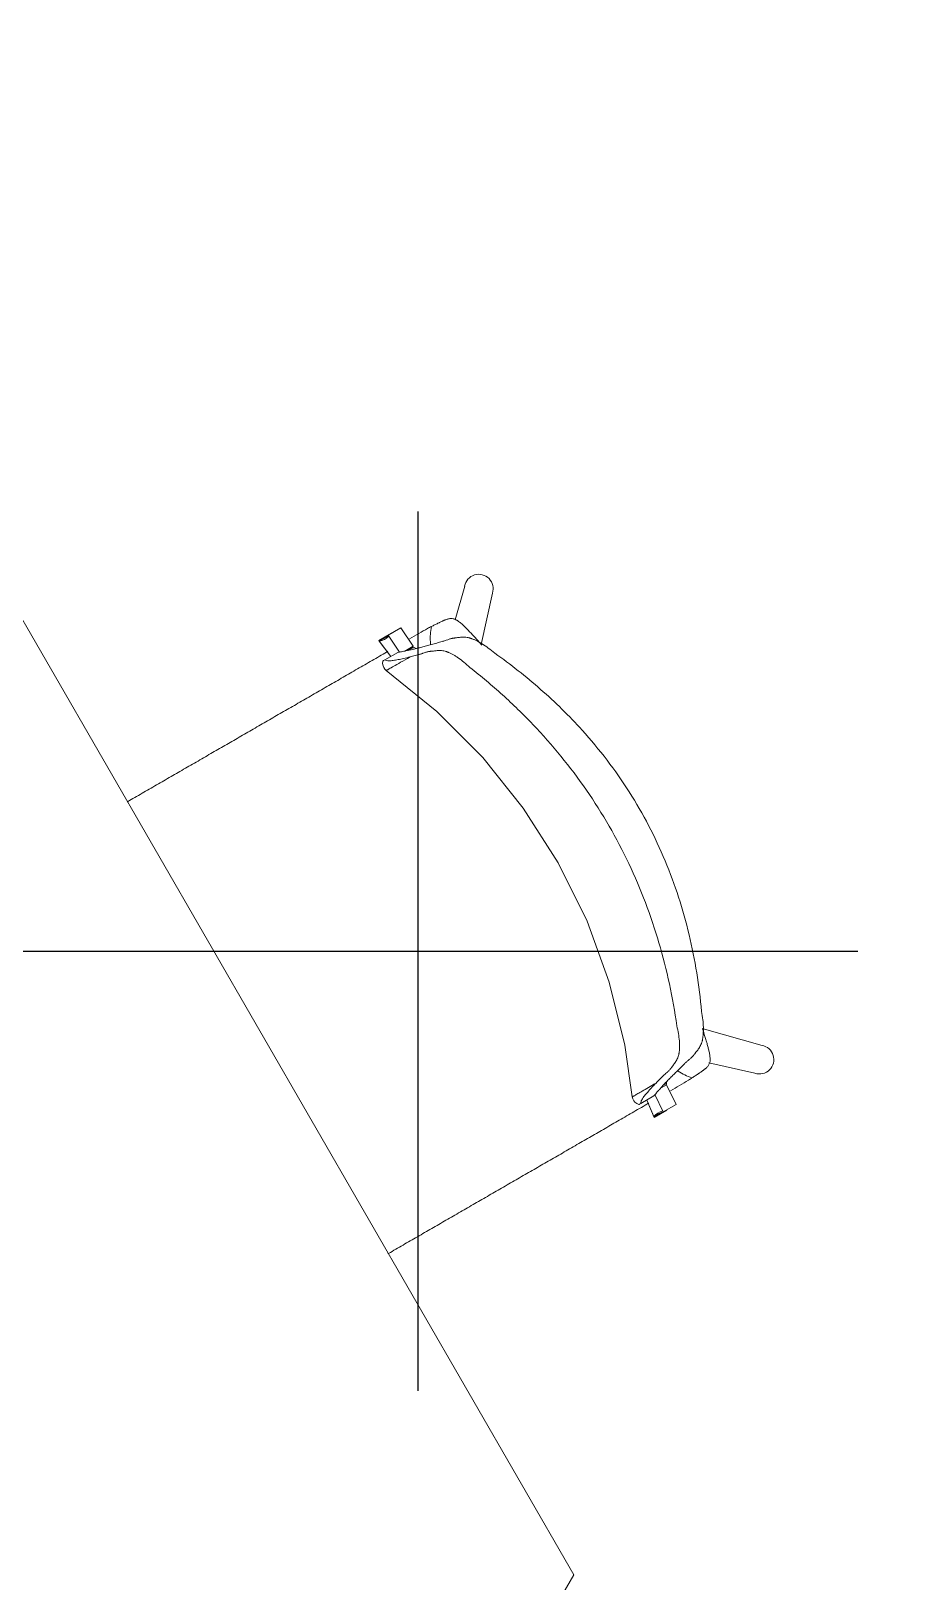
# Model space of a CAD drawing. Header units: millimetres. Extents: x 155920 to 295199, y -4084 to 97293.
# Drawn here: x 184574 to 185373, y 17906 to 19317 of the extents above; entities that cross this region are included whole.
import ezdxf

# ---------------------------------------------------------------- set-up
doc = ezdxf.new("R2010")
doc.units = ezdxf.units.MM
doc.header["$MEASUREMENT"] = 0
doc.layers.add('I-FURN', color=8, linetype='CONTINUOUS', lineweight=9)
doc.layers.add('Social Distancing', color=7, linetype='CONTINUOUS')

msp = doc.modelspace()

# ---------------------------------------------------------------- linework, layer by layer
at = {"layer": 'I-FURN'}
for p, q in [((185068.2, 17912.3), (184493.2, 18908.2)), ((184968.9, 18811.9), (184960.2, 18781.3)), ((184983.8, 18758.9), (184994.2, 18805.4)), ((184902.3, 18769.2), (184890.7, 18762.5)), ((184899.3, 18767.1), (184910.9, 18773.8)), ((184910.9, 18773.8), (184922, 18757.2)), ((184890.7, 18762.5), (184901.7, 18747.9)), ((184891.2, 18761.7), (184901.6, 18747.9)), ((184909.6, 18751.9), (184899.3, 18767.1)), ((184909.5, 18751.8), (184899.8, 18766.3)), ((184922, 18757.2), (184914.3, 18752.8)), ((184922.4, 18756.4), (184917.3, 18753.4)), ((184894.2, 18741.6), (184894.4, 18743.7)), ((184894.6, 18739.3), (184894.2, 18741.6)), ((184895.2, 18737.9), (184894.6, 18739.3)), ((184908, 18751.6), (184896.2, 18744.7)), ((184896.2, 18736.4), (184895.2, 18737.9)), ((184897.6, 18735), (184896.2, 18736.4)), ((184897.6, 18735), (184943.5, 18697.9)), ((184943.5, 18697.9), (184985.3, 18656)), ((184985.3, 18656), (185022.2, 18609.9)), ((185022.2, 18609.9), (185054, 18560)), ((185054, 18560), (185080.2, 18507)), ((185080.2, 18507), (185100.5, 18451.5)), ((185100.5, 18451.5), (185114.6, 18394.1)), ((185239.5, 18394), (185185, 18409.5)), ((185114.6, 18394.1), (185121.4, 18347.3)), ((185191.2, 18378), (185233, 18368.7)), ((185147.8, 18355.5), (185152.4, 18358.1)), ((185149.3, 18357.5), (185151.9, 18359)), ((185152.4, 18358.1), (185161.2, 18340.2)), ((185121.4, 18347.3), (185121.9, 18345.4)), ((185121.9, 18345.4), (185122.8, 18343.7)), ((185141, 18348), (185129.2, 18341.2)), ((185134.5, 18344.3), (185140.9, 18329.2)), ((185134.6, 18344.3), (185141.4, 18328.4)), ((185149.6, 18333.5), (185142, 18349.2)), ((185122.8, 18343.7), (185123.7, 18342.5)), ((185123.7, 18342.5), (185125.4, 18341.1)), ((185125.4, 18341.1), (185127.4, 18340.2)), ((185141.4, 18328.4), (185152.9, 18335.1)), ((185161.2, 18340.2), (185149.6, 18333.5)), ((184493.2, 16916.4), (185068.2, 17912.3))]:
    msp.add_line(p, q, dxfattribs=at)
for centre, start, end in [((184981.7, 18809.5), 341.9896, 169.6059), ((185237.1, 18381.1), 251.9662, 79.5824)]:
    msp.add_arc(centre, 13.1, start, end, dxfattribs=at)
for centre, start_param, end_param in [((184898.7, 18786.2), 2.819103, 2.902745), ((184887.2, 18779.5), 2.819103, 3.398599), ((184887.6, 18778.7), 2.819103, 3.398599), ((185153.8, 18317.6), 6.026179, 6.605675), ((185154.3, 18316.8), 6.026179, 6.605675)]:
    msp.add_ellipse(centre, major_axis=(-8.7, 15.1), ratio=0.978487, start_param=start_param, end_param=end_param, dxfattribs=at)
for points, knots in [([(184938.6, 18775.1), (184939.6, 18775.6), (184941.1, 18776.4), (184942.8, 18777.2), (184943.8, 18777.7), (184944.5, 18778.1), (184945.3, 18778.4), (184946.2, 18778.9), (184947.3, 18779.4), (184948.4, 18779.9), (184949.2, 18780.3), (184949.7, 18780.5), (184950, 18780.7), (184950.4, 18780.8), (184950.9, 18781), (184951.7, 18781.3), (184952.9, 18781.7), (184954.2, 18782.1), (184955.5, 18782.4), (184956.8, 18782.4), (184958.3, 18782.2), (184959.6, 18781.9), (184960.6, 18781.4), (184961.3, 18781.1), (184962, 18780.7), (184962.9, 18780.1), (184964.1, 18779.2), (184965.5, 18778.1), (184966.9, 18776.8), (184968.2, 18775.6), (184969.4, 18774.5), (184970.6, 18773.3), (184971.8, 18772.1), (184973.1, 18770.7), (184974.8, 18768.9), (184977.9, 18765.6), (184980.5, 18762.7), (184982.1, 18761)], [0, 0, 0, 0, 0.0625, 0.09375, 0.109375, 0.125, 0.140625, 0.15625, 0.1875, 0.21875, 0.234375, 0.242188, 0.25, 0.257812, 0.265625, 0.28125, 0.3125, 0.34375, 0.375, 0.40625, 0.4375, 0.46875, 0.484375, 0.5, 0.515625, 0.53125, 0.5625, 0.59375, 0.625, 0.65625, 0.6875, 0.71875, 0.75, 0.78125, 0.8125, 0.875, 1, 1, 1, 1]), ([(184938.6, 18775.1), (184938.2, 18772.7), (184937.6, 18768), (184937.5, 18762.5), (184937.8, 18759.4), (184937.8, 18758.5)], [0, 0, 0, 0, 0.02777778, 0.05555556, 0.06696683, 0.06696683, 0.06696683, 0.06696683]), ([(184915.4, 18753), (184917.3, 18753.4), (184920.7, 18754.1), (184925.7, 18755.3), (184929.8, 18756.4), (184934.1, 18757.5), (184938.6, 18758.8), (184942.6, 18759.8), (184945.9, 18760.8), (184948.1, 18761.3), (184949.8, 18761.9), (184951.4, 18762.4), (184953, 18763), (184954.7, 18763.6), (184956, 18764), (184957.2, 18764.3), (184958.1, 18764.4), (184958.6, 18764.5), (184959, 18764.5), (184959.4, 18764.6), (184960, 18764.7), (184961, 18764.8), (184962.4, 18765), (184964.1, 18765.3), (184966, 18765.4), (184967.9, 18765.5), (184970, 18765.4), (184971.8, 18765.1), (184973.1, 18764.8), (184973.9, 18764.5), (184974.5, 18764.3), (184975.1, 18764.1), (184975.9, 18763.8), (184977.3, 18763.3), (184979.4, 18762.3), (184982, 18761), (184985.6, 18758.9), (184990.3, 18755.7), (184994.3, 18752.5), (184996.3, 18750.8)], [0, 0, 0, 0, 0.142857, 0.214286, 0.285714, 0.357143, 0.428571, 0.5, 0.535714, 0.571429, 0.589286, 0.607143, 0.642857, 0.660714, 0.678571, 0.696429, 0.705357, 0.709821, 0.714286, 0.71875, 0.723214, 0.732143, 0.75, 0.767857, 0.785714, 0.803571, 0.821429, 0.839286, 0.848214, 0.852679, 0.857143, 0.861607, 0.866071, 0.875, 0.892857, 0.910714, 0.928571, 0.964286, 1, 1, 1, 1]), ([(184973.7, 18737.7), (184971.9, 18739.5), (184968.2, 18742.8), (184963.9, 18746.1), (184960.5, 18748.3), (184958.1, 18749.8), (184956.1, 18750.8), (184954.7, 18751.4), (184953.9, 18751.7), (184953.4, 18751.9), (184952.8, 18752.1), (184952.1, 18752.4), (184950.8, 18752.8), (184949, 18753.1), (184946.9, 18753.3), (184944.9, 18753.3), (184943, 18753.1), (184941.3, 18752.9), (184939.9, 18752.8), (184938.9, 18752.7), (184938.4, 18752.6), (184938, 18752.6), (184937.6, 18752.5), (184937.1, 18752.5), (184936.3, 18752.4), (184935.3, 18752.2), (184934.1, 18751.9), (184932.6, 18751.4), (184931.3, 18750.9), (184929.9, 18750.3), (184928.7, 18750), (184927.5, 18749.7), (184925.9, 18749.3), (184923.1, 18748.5), (184920.7, 18747.9), (184919.2, 18747.5)], [0, 0, 0, 0, 0.0625, 0.125, 0.15625, 0.1875, 0.21875, 0.234375, 0.242188, 0.25, 0.257812, 0.265625, 0.28125, 0.3125, 0.34375, 0.375, 0.40625, 0.4375, 0.46875, 0.484375, 0.492188, 0.5, 0.507812, 0.515625, 0.53125, 0.5625, 0.59375, 0.625, 0.6875, 0.71875, 0.75, 0.78125, 0.8125, 0.875, 1, 1, 1, 1]), ([(184925, 18755.2), (184924.5, 18755.4), (184923.6, 18755.9), (184922.8, 18756.2), (184922.4, 18756.4)], [-0.5281276, -0.5281276, -0.5281276, -0.5281276, -0.3333333, -0.1189454, -0.1189454, -0.1189454, -0.1189454]), ([(184661.8, 18615.5), (184661.9, 18615.6), (184666.4, 18618.2), (184675.3, 18623.4), (184688.6, 18631), (184701.7, 18638.6), (184712.6, 18644.9), (184721.3, 18649.9), (184728, 18653.7), (184734.6, 18657.6), (184743.2, 18662.6), (184754, 18668.8), (184764.6, 18674.9), (184773.3, 18679.9), (184779.8, 18683.7), (184786.4, 18687.5), (184795, 18692.5), (184805.8, 18698.7), (184816.6, 18704.9), (184825.4, 18710), (184832, 18713.8), (184838.6, 18717.6), (184847.4, 18722.7), (184858.2, 18728.9), (184871.2, 18736.5), (184884.6, 18744.2), (184893.9, 18749.5), (184898.7, 18752.3), (184899.1, 18752.6)], [-0.751114, -0.751114, -0.751114, -0.751114, -0.75, -0.7142857, -0.6785714, -0.6428571, -0.6071429, -0.5892857, -0.5714286, -0.5535714, -0.5357143, -0.5, -0.4642857, -0.4464286, -0.4285714, -0.4107143, -0.3928571, -0.3571429, -0.3214286, -0.3035714, -0.2857143, -0.2678571, -0.25, -0.2142857, -0.1785714, -0.1428571, -0.1071429, -0.103964, -0.103964, -0.103964, -0.103964]), ([(184897.6, 18735), (184897.6, 18735), (184897.7, 18735.1), (184898.1, 18735.4), (184898.9, 18735.8), (184900.6, 18736.8), (184904, 18738.8), (184910.3, 18742.4), (184915.9, 18745.6), (184919.2, 18747.5)], [0.3374293, 0.3374293, 0.3374293, 0.3374293, 0.3888889, 0.4444444, 0.5138889, 0.5833333, 0.7222222, 0.8611111, 1, 1, 1, 1]), ([(184996.3, 18750.8), (185010.8, 18740.6), (185038.6, 18718.7), (185080.8, 18677.3), (185120.4, 18625.7), (185153.1, 18562.7), (185171.2, 18506.4), (185180.5, 18460.1), (185183.4, 18436.7), (185184.4, 18424.9)], [-1, -1, -1, -1, -0.863636, -0.727273, -0.545455, -0.363636, -0.181818, -0.090909, 0, 0, 0, 0]), ([(185161.9, 18411.9), (185160.1, 18424.6), (185155.6, 18450), (185143, 18499.9), (185120.1, 18560.3), (185081.4, 18627.4), (185040.6, 18677.4), (185003.6, 18713.3), (184983.9, 18729.8), (184973.7, 18737.7)], [-1, -1, -1, -1, -0.9, -0.8, -0.6, -0.4, -0.2, -0.1, 0, 0, 0, 0]), ([(185184.4, 18424.9), (185184.9, 18422.3), (185185.7, 18417.3), (185186.1, 18411.6), (185186.1, 18407.4), (185186, 18404.5), (185185.8, 18402.2), (185185.5, 18400.7), (185185.4, 18399.8), (185185.3, 18399.2), (185185.2, 18398.6), (185185, 18397.8), (185184.6, 18396.5), (185183.9, 18394.8), (185183, 18393), (185182, 18391.3), (185180.9, 18389.8), (185179.8, 18388.4), (185178.9, 18387.3), (185178.3, 18386.5), (185178, 18386.1), (185177.7, 18385.7), (185177.5, 18385.4), (185177.1, 18385), (185176.6, 18384.3), (185175.7, 18383.4), (185174.7, 18382.4), (185173.4, 18381.3), (185172.1, 18380.2), (185170.8, 18379.1), (185169.8, 18378.2), (185168.9, 18377.2), (185167.6, 18376), (185165.4, 18373.9), (185162.5, 18370.9), (185159.2, 18367.6), (185156.1, 18364.5), (185153.1, 18361.5), (185150.4, 18358.7), (185148, 18356.1), (185146.6, 18354.4), (185145.9, 18353.7)], [0, 0, 0, 0, 0.035714, 0.071429, 0.089286, 0.107143, 0.125, 0.133929, 0.138393, 0.142857, 0.147321, 0.151786, 0.160714, 0.178571, 0.196429, 0.214286, 0.232143, 0.25, 0.267857, 0.276786, 0.28125, 0.285714, 0.290179, 0.294643, 0.303571, 0.321429, 0.339286, 0.357143, 0.392857, 0.410714, 0.428571, 0.446429, 0.464286, 0.5, 0.571429, 0.642857, 0.714286, 0.785714, 0.857143, 0.928571, 1, 1, 1, 1]), ([(185143, 18359.7), (185144.2, 18360.9), (185145.9, 18362.7), (185147.9, 18364.7), (185149.1, 18365.9), (185150, 18366.8), (185150.9, 18367.6), (185152, 18368.6), (185153.1, 18369.5), (185154.3, 18370.5), (185155.1, 18371.3), (185155.8, 18372.2), (185156.4, 18372.8), (185156.6, 18373.2), (185156.9, 18373.5), (185157.1, 18373.9), (185157.4, 18374.3), (185158, 18375), (185158.8, 18376.2), (185159.9, 18377.6), (185160.9, 18379.2), (185161.9, 18380.9), (185162.8, 18382.7), (185163.4, 18384.5), (185163.7, 18385.8), (185163.9, 18386.5), (185164, 18387.1), (185164.1, 18387.8), (185164.2, 18388.6), (185164.3, 18390.1), (185164.4, 18392.3), (185164.4, 18395.1), (185164.2, 18399.2), (185163.5, 18404.6), (185162.5, 18409.4), (185161.9, 18411.9)], [0, 0, 0, 0, 0.125, 0.1875, 0.21875, 0.25, 0.28125, 0.3125, 0.375, 0.40625, 0.4375, 0.46875, 0.484375, 0.492188, 0.5, 0.507812, 0.515625, 0.53125, 0.5625, 0.59375, 0.625, 0.65625, 0.6875, 0.71875, 0.734375, 0.742188, 0.75, 0.757812, 0.765625, 0.78125, 0.8125, 0.84375, 0.875, 0.9375, 1, 1, 1, 1]), ([(185185.2, 18409.2), (185186, 18406.9), (185187.1, 18403.3), (185188.5, 18398.9), (185189.2, 18396.5), (185189.7, 18394.7), (185190.1, 18393), (185190.6, 18391.4), (185191, 18389.8), (185191.4, 18388.1), (185191.7, 18386.2), (185192, 18384.4), (185192.2, 18383), (185192.2, 18381.9), (185192.2, 18381.1), (185192.2, 18380.3), (185192.1, 18379.2), (185191.8, 18377.9), (185191.2, 18376.6), (185190.4, 18375.4), (185189.6, 18374.4), (185188.6, 18373.4), (185187.7, 18372.7), (185187, 18372.1), (185186.6, 18371.8), (185186.2, 18371.6), (185185.9, 18371.3), (185185.5, 18371), (185184.8, 18370.5), (185183.8, 18369.8), (185182.8, 18369.1), (185181.9, 18368.5), (185181.3, 18368.1), (185180.6, 18367.6), (185179.7, 18367), (185178, 18365.9), (185176.6, 18365), (185175.7, 18364.4)], [0, 0, 0, 0, 0.125, 0.1875, 0.21875, 0.25, 0.28125, 0.3125, 0.34375, 0.375, 0.40625, 0.4375, 0.46875, 0.484375, 0.5, 0.515625, 0.53125, 0.5625, 0.59375, 0.625, 0.65625, 0.6875, 0.71875, 0.734375, 0.742188, 0.75, 0.757812, 0.765625, 0.78125, 0.8125, 0.84375, 0.859375, 0.875, 0.890625, 0.90625, 0.9375, 1, 1, 1, 1]), ([(185143, 18359.7), (185140.4, 18358.2), (185135.8, 18355.5), (185130.3, 18352.4), (185126.2, 18350), (185123.9, 18348.7), (185122.6, 18347.9), (185122, 18347.6), (185121.6, 18347.3), (185121.4, 18347.3), (185121.4, 18347.3)], [0, 0, 0, 0, 0.1111111, 0.2222222, 0.3333333, 0.4444444, 0.5, 0.5555556, 0.6111111, 0.6625707, 0.6625707, 0.6625707, 0.6625707]), ([(185152.3, 18358.1), (185152.4, 18358.5), (185152.5, 18359.5), (185152.6, 18360.4), (185152.6, 18360.9)], [-0.8741323, -0.8741323, -0.8741323, -0.8741323, -0.6666667, -0.4718724, -0.4718724, -0.4718724, -0.4718724]), ([(185162.2, 18371.2), (185162.5, 18371), (185164.7, 18369.5), (185169.1, 18367.1), (185173.4, 18365.2), (185175.7, 18364.4)], [0.93933321, 0.93933321, 0.93933321, 0.93933321, 0.94444444, 0.97222222, 1, 1, 1, 1]), ([(185145.6, 18353.3), (185144.8, 18352.4), (185143.2, 18350.6), (185141.7, 18348.9), (185141, 18348)], [0.0567824, 0.0567824, 0.0567824, 0.0567824, 0.5, 1, 1, 1, 1]), ([(185136.5, 18341.5), (185135.9, 18341.2), (185133.1, 18339.5), (185128, 18336.6), (185121.2, 18332.7), (185114.5, 18328.8), (185105.8, 18323.8), (185095.1, 18317.6), (185084.5, 18311.5), (185075.9, 18306.5), (185069.4, 18302.8), (185062.7, 18298.9), (185054.1, 18293.9), (185043.3, 18287.7), (185030.4, 18280.3), (185017.3, 18272.7), (185004.1, 18265.1), (184991.2, 18257.6), (184980.3, 18251.4), (184971.6, 18246.3), (184965, 18242.5), (184958.4, 18238.7), (184949.7, 18233.7), (184938.9, 18227.4), (184928.1, 18221.2), (184919.4, 18216.2), (184912.8, 18212.4), (184906.2, 18208.5), (184901.7, 18205.9), (184899.3, 18204.6), (184899.2, 18204.5)], [-0.8977274, -0.8977274, -0.8977274, -0.8977274, -0.8928571, -0.875, -0.8571429, -0.8392857, -0.8214286, -0.7857143, -0.75, -0.7321429, -0.7142857, -0.6964286, -0.6785714, -0.6428571, -0.6071429, -0.5714286, -0.5357143, -0.5, -0.4642857, -0.4464286, -0.4285714, -0.4107143, -0.3928571, -0.3571429, -0.3214286, -0.3035714, -0.2857143, -0.2678571, -0.25, -0.2485148, -0.2485148, -0.2485148, -0.2485148])]:
    msp.add_open_spline(points, degree=3, knots=knots, dxfattribs=at)
for points in [[(184918.8, 18763.9), (184924.4, 18767.2), (184929.9, 18770.3), (184935.2, 18773.4)], [(184935.2, 18773.4), (184935.8, 18773.7), (184936.9, 18774.3), (184938, 18774.8), (184938.6, 18775.1)], [(184984.6, 18758.1), (184983.7, 18759.1), (184982.9, 18760), (184982.1, 18761)], [(184982.1, 18761), (184982.9, 18760), (184983.7, 18759.1), (184984.5, 18758.2)], [(184896.2, 18744.7), (184895.7, 18744.5), (184895, 18744.1), (184894.4, 18743.7), (184894.3, 18743.7), (184894.7, 18743.9), (184895, 18744.1)], [(184919.2, 18747.5), (184917.1, 18747), (184913.3, 18746), (184908.2, 18744.9), (184903.8, 18744.2), (184900.2, 18743.8), (184897.6, 18744), (184896.5, 18744.5), (184896.2, 18744.7)], [(184908, 18751.6), (184909.1, 18751.8), (184911.5, 18752.2), (184914, 18752.7), (184915.4, 18753)], [(185129.2, 18341.2), (185129.1, 18341.7), (185129.3, 18342.8), (185130.4, 18345.2), (185132.4, 18348.1), (185135.3, 18351.5), (185138.8, 18355.4), (185141.6, 18358.3), (185143, 18359.7)], [(185172.5, 18362.3), (185167.2, 18359.2), (185161.7, 18356.1), (185156.1, 18352.8)], [(185175.7, 18364.4), (185175.2, 18364.1), (185174.1, 18363.4), (185173.1, 18362.7), (185172.5, 18362.3)], [(185128, 18340.5), (185127.7, 18340.4), (185127.3, 18340.1), (185127.4, 18340.2), (185128, 18340.5), (185128.7, 18340.9), (185129.2, 18341.2)]]:
    msp.add_open_spline(points, degree=3, dxfattribs=at)
at = {"layer": 'Social Distancing'}
for p, q in [((184926.5, 18079.8), (184926.5, 18879.8)), ((184526.5, 18479.8), (185326.5, 18479.8))]:
    msp.add_line(p, q, dxfattribs=at)
msp.add_circle((184926.5, 18479.8), 1000, dxfattribs=at)

doc.saveas('drawing.dxf')
